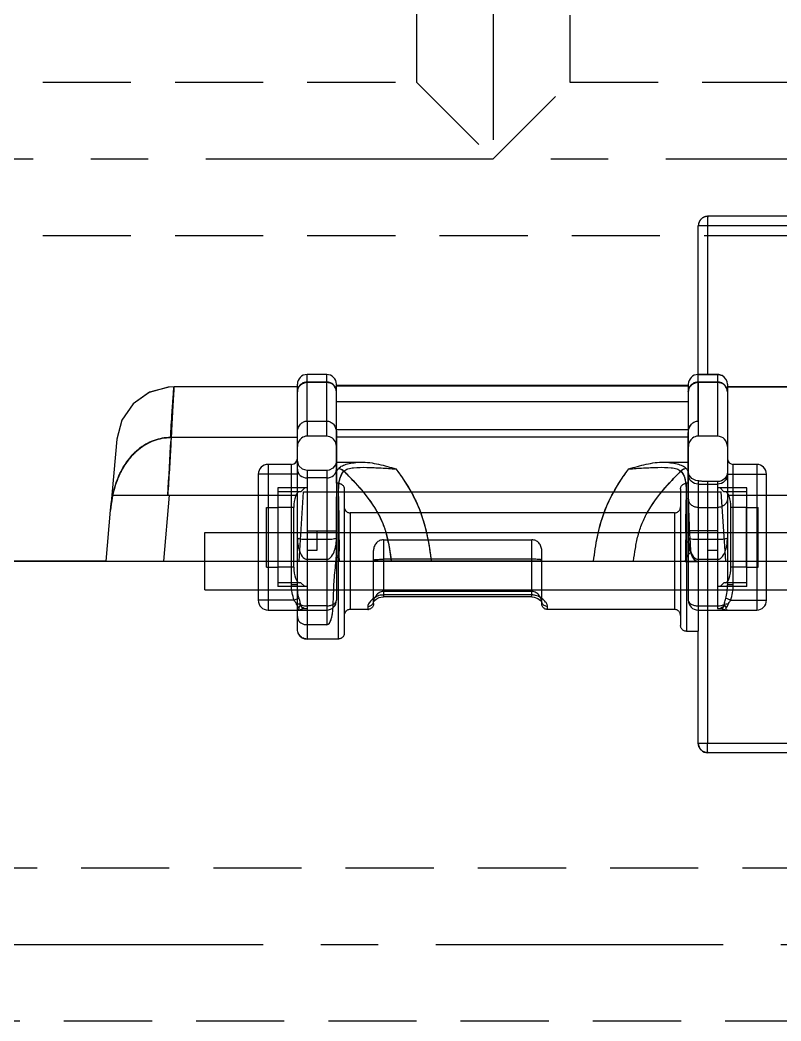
# Model space of a CAD drawing. Header units: millimetres. Extents: x 25970 to 27273, y -22508 to -21586.
# Drawn here: x 26646.9 to 26686.6, y -22243.1 to -22190.9 of the extents above; entities that cross this region are included whole.
import ezdxf

# ---------------------------------------------------------------- set-up
doc = ezdxf.new("R2010")
doc.units = ezdxf.units.MM
doc.header["$LTSCALE"] = 8
for name, pattern in [('CENTER', [2, 1.25, -0.25, 0.25, -0.25]), ('CENTER2', [1.125, 0.75, -0.125, 0.125, -0.125]), ('HIDDEN', [0.375, 0.25, -0.125])]:
    doc.linetypes.add(name, pattern=pattern)
for name, color, linetype in [('Cav-cor', 30, 'Continuous'), ('PIN', 5, 'Continuous'), ('PRODUCT', 1, 'Continuous'), ('WT', 4, 'Continuous')]:
    doc.layers.add(name, color=color, linetype=linetype)
doc.layers.add('dim', color=3, linetype='Continuous', lineweight=15)

# ---------------------------------------------------------------- blocks, each defined once
blk = doc.blocks.new('20160720.181624')
at = {"layer": 'PIN'}
for p, q in [((-4, -3.5), (-4, 3.5)), ((-4, 3.5), (0, 3.5)), ((-4, 3), (0, 3)), ((0, -3), (0, 3)), ((-62.049, 1.5), (-4.5, 1.5)), ((-62.049, -1.5), (-62.049, 1.5)), ((-62.049, -1.5), (-4.5, -1.5)), ((-4, -3), (0, -3)), ((-4, -3.5), (0, -3.5))]:
    blk.add_line(p, q, dxfattribs=at)
at = {"layer": 'PIN', "linetype": 'CENTER2'}
blk.add_line((-63.998, 0), (1.204, 0), dxfattribs=at)
at = {"layer": 'PIN'}
for centre, start, end in [((-4.5, 2), 270, 0), ((-4.5, -2), 0, 90)]:
    blk.add_arc(centre, 0.5, start, end, dxfattribs=at)
blk = doc.blocks.new('20160901.193409')
at = {"layer": 'Cav-cor', "color": 241}
for p, q in [((70.05, 20.958), (49.75, 20.958)), ((70.05, 20.958), (49.75, 20.958)), ((49.25, 10.27), (49.25, 20.458)), ((73.55, 20.458), (49.25, 20.458)), ((49.25, 10.27), (49.25, 20.458)), ((49.724, 20.458), (49.724, 12.701)), ((29.86, 12.702), (28.84, 12.702)), ((28.84, 10.27), (28.84, 12.702)), ((29.86, 10.27), (29.86, 12.702)), ((50.26, 12.702), (49.24, 12.702)), ((49.24, 12.307), (49.241, 12.702)), ((49.241, 12.702), (49.242, 12.694)), ((49.724, 12.701), (50.26, 12.701)), ((50.26, 12.702), (50.26, 12.701)), ((50.26, 12.702), (50.26, 9.481)), ((28.33, 12.06), (21.895, 12.06)), ((28.33, 9.658), (28.33, 12.192)), ((29.86, 12.307), (28.84, 12.307)), ((29.86, 12.28), (28.84, 12.28)), ((30.37, 9.658), (30.37, 12.192)), ((48.73, 12.119), (30.37, 12.119)), ((30.37, 12.111), (48.73, 12.111)), ((48.73, 12.192), (48.73, 9.658)), ((50.26, 12.307), (49.24, 12.307)), ((49.24, 12.307), (49.24, 10.27)), ((50.26, 12.28), (49.24, 12.28)), ((50.77, 12.192), (50.77, 7.621)), ((57.205, 12.06), (50.77, 12.06)), ((30.37, 11.285), (48.73, 11.285)), ((28.84, 10.27), (29.86, 10.27)), ((28.84, 10.27), (29.86, 10.27)), ((28.84, 10.27), (28.84, 9.481)), ((29.86, 9.481), (29.86, 10.27)), ((49.24, 10.27), (49.24, 9.481)), ((28.33, 9.41), (21.713, 9.41)), ((28.33, 9.41), (21.713, 9.41)), ((28.33, 9.41), (21.713, 9.41)), ((21.745, 9.417), (21.739, 9.307)), ((28.33, 9.41), (28.33, 9.658)), ((28.33, -0.593), (28.33, 9.658)), ((28.33, -0.593), (28.33, 9.41)), ((29.86, 9.481), (28.84, 9.481)), ((30.37, 9.832), (48.73, 9.832)), ((30.37, 7.021), (30.37, 9.658)), ((30.37, 9.658), (30.37, 3.402)), ((30.37, 9.448), (48.73, 9.448)), ((48.73, 7.021), (48.73, 9.658)), ((48.73, 9.658), (48.73, 7.021)), ((50.26, 9.481), (49.24, 9.481)), ((18.907, 9.321), (18.582, 5.613)), ((28.024, 8.007), (26.8, 8.007)), ((26.8, 8.007), (26.8, 0.408)), ((28.024, 1.722), (28.024, 8.007)), ((30.37, 8.133), (31.643, 8.133)), ((47.458, 8.133), (48.73, 8.133)), ((52.3, 8.007), (51.076, 8.007)), ((51.076, 1.722), (51.076, 8.007)), ((52.3, 8.007), (52.3, 0.408)), ((28.33, 7.497), (26.29, 7.497)), ((26.29, 7.497), (26.29, 0.918)), ((29.86, 7.693), (28.84, 7.693)), ((28.84, 7.693), (28.84, -1.105)), ((29.86, 7.693), (29.86, -0.358)), ((30.37, 7.46), (30.37, 7.641)), ((30.37, 7.261), (30.37, 7.46)), ((48.781, 7.445), (48.73, 7.663)), ((48.921, 7.269), (48.781, 7.445)), ((50.77, 7.621), (50.77, 1.722)), ((50.77, 7.497), (52.81, 7.497)), ((52.81, 0.918), (52.81, 7.497)), ((29.86, 7.303), (28.84, 7.303)), ((30.472, 7.021), (30.37, 7.021)), ((30.472, 7.021), (30.37, 7.021)), ((30.472, 6.977), (30.472, 7.021)), ((30.472, -1.105), (30.472, 6.977)), ((48.73, 7.021), (48.628, 7.021)), ((48.73, 7.021), (48.628, 7.021)), ((48.628, 7.021), (48.628, -0.699)), ((48.73, 7.021), (48.73, 6.829)), ((48.73, 6.829), (48.73, 3.985)), ((49.24, 6.983), (50.26, 6.983)), ((49.24, 6.983), (49.24, 0.408)), ((49.25, 7.158), (49.25, -0.698)), ((49.724, 7.114), (49.724, -6.542)), ((50.26, 7.111), (49.724, 7.114)), ((50.26, 7.111), (50.26, 0.481)), ((18.651, 6.398), (28.33, 6.398)), ((21.64, 6.398), (21.339, 2.958)), ((28.84, 6.783), (27.31, 6.783)), ((27.31, 6.783), (27.31, 1.632)), ((28.513, 6.579), (27.31, 6.579)), ((28.42, 2.958), (28.65, 6.579)), ((28.715, 6.783), (28.513, 6.579)), ((28.65, 6.579), (50.45, 6.579)), ((30.369, 6.007), (30.369, 6.312)), ((30.778, 6.714), (30.778, 5.79)), ((30.778, 6.714), (30.778, 5.79)), ((48.322, 6.714), (48.322, 5.79)), ((48.322, 6.714), (48.322, 5.79)), ((51.79, 6.783), (50.26, 6.783)), ((50.385, 6.783), (50.587, 6.579)), ((50.68, 2.958), (50.45, 6.579)), ((51.79, 6.579), (50.587, 6.579)), ((50.77, 6.398), (60.449, 6.398)), ((51.79, 1.632), (51.79, 6.783)), ((26.718, 5.763), (27.31, 5.763)), ((26.718, 2.652), (26.718, 5.763)), ((28.146, 5.763), (27.33, 5.763)), ((27.33, 2.652), (27.33, 5.763)), ((28.146, 2.652), (28.146, 5.763)), ((30.369, 5.696), (30.369, 6.007)), ((30.499, 5.84), (30.489, 6.214)), ((30.778, 5.79), (30.778, 5.433)), ((48.322, 5.79), (48.322, 5.432)), ((49.24, 5.76), (50.26, 5.76)), ((51.77, 5.763), (50.954, 5.763)), ((50.954, 2.652), (50.954, 5.763)), ((51.77, 2.652), (51.77, 5.763)), ((51.79, 5.763), (52.382, 5.763)), ((52.382, 2.652), (52.382, 5.763)), ((18.35, 2.958), (18.582, 5.613)), ((18.35, 2.958), (18.582, 5.613)), ((18.35, 2.958), (18.582, 5.613)), ((30.369, 5.462), (30.369, 5.696)), ((30.369, 4.786), (30.369, 5.462)), ((30.778, 5.433), (30.778, -0.798)), ((48.016, 5.481), (31.084, 5.481)), ((48.016, 5.481), (31.084, 5.481)), ((31.084, 5.481), (31.084, 0.435)), ((48.016, 5.481), (48.016, 0.435)), ((48.322, 5.432), (48.322, -0.392)), ((30.368, 4.071), (30.369, 4.786)), ((28.84, 4.539), (30.37, 4.539)), ((29.35, 4.539), (29.35, 3.519)), ((50.26, 4.539), (48.73, 4.539)), ((49.75, 3.519), (49.75, 4.539)), ((28.84, 4.104), (29.86, 4.104)), ((30.368, 3.298), (30.368, 4.071)), ((32.818, 4.071), (40.57, 4.071)), ((32.818, 4.071), (40.57, 4.071)), ((32.818, 4.07), (32.818, 1.1)), ((40.57, 1.1), (40.57, 4.072)), ((48.73, 3.985), (48.73, 0.918)), ((49.24, 4.104), (50.26, 4.104)), ((29.35, 3.519), (28.84, 3.519)), ((30.37, 3.402), (30.37, 0.918)), ((30.518, 3.218), (30.513, 3.478)), ((30.522, 2.986), (30.518, 3.218)), ((32.308, 0.745), (32.308, 3.512)), ((32.308, 0.745), (32.308, 3.508)), ((41.08, 0.745), (41.08, 3.512)), ((41.08, 0.745), (41.08, 3.508)), ((48.582, 3.218), (48.581, 3.132)), ((50.26, 3.519), (49.75, 3.519)), ((18.35, 2.958), (9.17, 2.958)), ((9.17, 2.958), (18.35, 2.958)), ((18.35, 2.958), (9.17, 2.958)), ((18.35, 2.958), (30.53, 2.958)), ((26.718, 2.652), (27.31, 2.652)), ((28.146, 2.652), (27.33, 2.652)), ((28.84, 3.055), (29.86, 3.055)), ((30.522, 2.958), (30.522, 2.986)), ((30.53, 2.958), (32.308, 2.958)), ((41.08, 2.958), (32.308, 2.958)), ((40.57, 3.06), (32.818, 3.06)), ((41.08, 2.958), (48.57, 2.958)), ((48.57, 2.958), (60.75, 2.958)), ((48.581, 3.132), (48.578, 2.988)), ((48.578, 2.988), (48.578, 2.958)), ((49.239, 2.921), (48.628, 2.921)), ((49.24, 3.055), (50.26, 3.055)), ((51.77, 2.652), (50.954, 2.652)), ((51.79, 2.652), (52.382, 2.652)), ((28.513, 1.836), (27.31, 1.836)), ((28.84, 1.632), (27.31, 1.632)), ((28.33, 1.722), (28.024, 1.722)), ((28.513, 1.836), (28.715, 1.632)), ((51.79, 1.632), (50.26, 1.632)), ((50.587, 1.836), (50.385, 1.632)), ((51.79, 1.836), (50.587, 1.836)), ((51.076, 1.722), (50.77, 1.722)), ((40.57, 1.379), (32.818, 1.379)), ((40.57, 1.194), (32.818, 1.194)), ((40.57, 1.1), (32.818, 1.1)), ((28.169, 0.918), (26.29, 0.918)), ((28.421, 1.019), (28.169, 0.918)), ((29.86, 0.623), (28.84, 0.623)), ((32.002, 0.597), (32.002, 0.434)), ((32.308, 0.88), (32.301, 0.835)), ((32.308, 0.745), (32.308, 0.745)), ((41.055, 0.876), (41.085, 0.836)), ((41.085, 0.836), (41.08, 0.88)), ((41.08, 0.745), (41.08, 0.745)), ((41.386, 0.435), (41.386, 0.597)), ((49.24, 0.623), (50.26, 0.623)), ((50.931, 0.918), (50.679, 1.019)), ((50.931, 0.918), (52.81, 0.918)), ((26.8, 0.408), (29.86, 0.408)), ((28.636, 0.481), (28.84, 0.481)), ((30.778, 0.126), (30.778, -0.798)), ((32.002, 0.435), (31.084, 0.435)), ((32.002, 0.435), (31.084, 0.435)), ((48.016, 0.435), (41.386, 0.435)), ((48.016, 0.435), (41.386, 0.435)), ((48.322, 0.126), (48.322, -0.392)), ((49.24, 0.408), (52.3, 0.408)), ((50.26, 0.481), (50.464, 0.481)), ((29.86, -0.358), (28.84, -0.358)), ((48.628, -0.699), (49.25, -0.699)), ((48.628, -0.699), (49.25, -0.699)), ((49.25, -0.698), (49.25, -0.699)), ((49.25, -6.542), (49.25, -0.699)), ((49.25, -6.542), (49.25, -0.699)), ((30.472, -1.105), (28.84, -1.105)), ((30.472, -1.105), (28.84, -1.105)), ((49.25, -6.542), (73.55, -6.542)), ((70.05, -7.042), (49.75, -7.042)), ((70.05, -7.042), (49.75, -7.042))]:
    blk.add_line(p, q, dxfattribs=at)
for points in [[(21.895, 12.06), (21.592, 12.044), (20.599, 11.765), (19.759, 11.166), (19.172, 10.318), (18.907, 9.321)], [(21.895, 12.06), (21.626, 12.047), (20.622, 11.776), (19.771, 11.178), (19.176, 10.326), (18.907, 9.321)], [(28.84, 7.693), (28.601, 7.753), (28.405, 7.937), (28.33, 8.194)], [(30.37, 8.202), (30.321, 7.985), (30.184, 7.809)], [(30.184, 7.809), (29.985, 7.709), (29.86, 7.693)], [(49.25, 7.157), (49.122, 7.171), (48.921, 7.269)], [(32.301, 0.835), (32.3, 0.832), (32.34, 0.884), (32.449, 0.975), (32.605, 1.058), (32.786, 1.099), (32.818, 1.1)], [(40.57, 1.1), (40.693, 1.086), (40.879, 1.013), (41.02, 0.911), (41.055, 0.876)]]:
    blk.add_lwpolyline(points, dxfattribs=at)
for centre, radius, start, end in [((49.75, 20.458), 0.5, 90, 180), ((28.84, 12.192), 0.51, 90, 180), ((29.86, 12.192), 0.51, 0, 90), ((49.24, 12.192), 0.51, 90, 180), ((50.26, 12.192), 0.51, 63.5992, 90), ((50.26, 12.191), 0.51, 0.0026, 63.5992), ((28.84, 11.737), 0.544, 90.0313, 106.8821), ((29.86, 11.737), 0.544, 73.119, 89.9687), ((49.24, 11.737), 0.544, 90.0313, 106.8821), ((50.26, 11.737), 0.544, 73.119, 89.9687), ((21.764, 6.757), 2.66, 109.8561, 117.0456), ((21.764, 6.758), 2.659, 109.8536, 117.0459), ((-247.676, 23.683), 269.798, 356.32666, 356.94549), ((26.8, 7.497), 0.51, 90, 180), ((28.024, 8.313), 0.306, 270, 0), ((51.076, 8.313), 0.306, 180, 270), ((52.3, 7.497), 0.51, 0, 90), ((23.419, 5.47), 4.808, 156.0761, 162.5221), ((31.481, 7.036), 0.955, 152.4265, 158.4014), ((30.358, 7.221), 0.595, 47.3142, 57.637), ((16.788, -6.401), 19.822, 44.4357, 45.1749), ((19.06, -4.179), 16.645, 43.0071, 44.4508), ((60.04, -4.179), 16.645, 135.5492, 136.993), ((62.312, -6.401), 19.822, 134.8251, 135.5643), ((48.742, 7.221), 0.595, 122.3543, 132.6786), ((382.985, 6.439), 352.616, 179.8664, 180.02066), ((-27.353, 4.407), 57.869, 1.06153, 1.41952), ((0.103, 4.888), 30.409, 0.4294, 1.1124), ((82.642, 4.84), 34.055, 178.9277, 179.5365), ((4.616, 4.935), 25.896, 359.6025, 0.4018), ((74.516, 4.935), 25.928, 179.6014, 180.3999), ((26.745, 2.693), 6.45, 12.3416, 14.9015), ((58.519, 4.1), 28.012, 180.05, 180.6846), ((78.193, 4.34), 47.688, 180.6901, 181.0346), ((25.46, 2.408), 7.766, 11.1538, 12.3721), ((20.555, 4.1), 28.039, 359.3134, 359.9468), ((23.192, 3.592), 7.184, 355.0326, 356.3805), ((25.525, 3.444), 4.846, 356.3853, 358.2643), ((26.612, 3.409), 3.758, 358.3055, 359.1068), ((27.013, 3.402), 3.357, 359.1093, 359.9933), ((50.542, 4.055), 1.815, 201.5749, 205.1502), ((49.261, 2.844), 0.695, 155.6078, 159.5051), ((26.8, 0.918), 0.51, 180, 270), ((29.251, 1.112), 0.891, 205.2832, 210.1684), ((26.66, 1.45), 1.984, 336.6513, 337.7899), ((29.86, 0.918), 0.51, 270, 0), ((32.038, 0.882), 0.27, 335.9564, 349.9296), ((32.045, 0.88), 0.263, 349.9316, 359.9546), ((49.24, 0.918), 0.51, 180, 270), ((50.451, 0.794), 0.368, 309.2061, 325.6119), ((52.3, 0.918), 0.51, 270, 0), ((32.002, 0.732), 0.297, 270.043, 278.1306), ((28.84, -0.596), 0.51, 209.8642, 269.959), ((49.75, -6.542), 0.5, 180, 270)]:
    blk.add_arc(centre, radius, start, end, dxfattribs=at)
for centre, major_axis, ratio, start_param, end_param in [((28.84, 8.938), (0, 0.543), 0.938721, 0, 0.619338), ((29.86, 8.938), (0, 0.543), 0.938721, 5.033074, 6.283185), ((49.24, 8.938), (0, 0.543), 0.938721, 0, 0.619338), ((50.26, 8.938), (0, 0.543), 0.938721, 4.712389, 6.283185), ((28.84, 8.938), (0, 0.543), 0.938721, 0.619338, 1.570796), ((29.86, 8.938), (0, 0.543), 0.938721, 4.712389, 5.033074), ((49.24, 8.938), (0, 0.543), 0.938721, 0.619338, 1.570796), ((28.44, 5.763), (0, 0.816), 0.359847, 0, 1.570796), ((50.66, 5.763), (0, 0.816), 0.359847, 4.712389, 6.283185), ((28.44, 2.652), (0, 0.816), 0.359847, 1.570796, 3.141593), ((50.66, 2.652), (0, 0.816), 0.359847, 3.141593, 4.712389)]:
    blk.add_ellipse(centre, major_axis=major_axis, ratio=ratio, start_param=start_param, end_param=end_param, dxfattribs=at)
for points in [[(49.75, 20.958), (49.457, 20.958), (49.25, 20.751), (49.25, 20.458)], [(49.75, -7.042), (49.457, -7.042), (49.25, -6.835), (49.25, -6.542)]]:
    blk.add_rational_spline(points, [1, 0.8047378541, 0.8047378541, 1], degree=3, dxfattribs=at)
for points, knots in [([(49.75, 20.958), (49.746, 20.958), (49.744, 20.939), (49.739, 20.916), (49.735, 20.868), (49.731, 20.807), (49.728, 20.732), (49.725, 20.614), (49.724, 20.522), (49.724, 20.458)], [0, 0, 0, 0, 0.021785, 0.079185, 0.17142, 0.295452, 0.446486, 0.619368, 1, 1, 1, 1]), ([(49.25, 12.694), (49.25, 12.695), (49.255, 12.696), (49.26, 12.697), (49.272, 12.697), (49.295, 12.698), (49.334, 12.699), (49.392, 12.7), (49.462, 12.701), (49.574, 12.701), (49.663, 12.701), (49.724, 12.701)], [0, 0, 0, 0, 0.005237, 0.019573, 0.043113, 0.075732, 0.167138, 0.290275, 0.440899, 0.613713, 1, 1, 1, 1]), ([(21.895, 12.06), (21.896, 12.055), (21.892, 12.036), (21.891, 11.991), (21.884, 11.912), (21.877, 11.793), (21.866, 11.629), (21.847, 11.307), (21.816, 10.761), (21.772, 9.936), (21.718, 8.902), (21.65, 7.698), (21.597, 6.844), (21.568, 6.398)], [0, 0, 0, 0, 0.00238, 0.010026, 0.023762, 0.044477, 0.073113, 0.110623, 0.215423, 0.362065, 0.547565, 0.763522, 1, 1, 1, 1]), ([(21.711, 9.392), (21.741, 9.841), (21.778, 10.441), (21.826, 11.15), (21.85, 11.487), (21.869, 11.726), (21.881, 11.893), (21.893, 11.996), (21.892, 12.046), (21.895, 12.06)], [0, 0, 0, 0, 0.505192, 0.674532, 0.79736, 0.883794, 0.944003, 0.984503, 1, 1, 1, 1]), ([(28.33, 11.802), (28.33, 11.876), (28.369, 12.03), (28.477, 12.146), (28.54, 12.189)], [0, 0, 0, 0, 0.49405, 1, 1, 1, 1]), ([(28.84, 12.307), (28.741, 12.307), (28.54, 12.248), (28.407, 12.086), (28.369, 11.995)], [0, 0, 0, 0, 0.501192, 1, 1, 1, 1]), ([(30.37, 11.802), (30.37, 11.899), (30.309, 12.1), (30.146, 12.231), (30.055, 12.269)], [0, 0, 0, 0, 0.498971, 1, 1, 1, 1]), ([(48.73, 11.802), (48.73, 11.876), (48.769, 12.03), (48.877, 12.146), (48.94, 12.189)], [0, 0, 0, 0, 0.49405, 1, 1, 1, 1]), ([(49.24, 12.307), (49.141, 12.307), (48.94, 12.248), (48.807, 12.086), (48.769, 11.995)], [0, 0, 0, 0, 0.501192, 1, 1, 1, 1]), ([(50.77, 11.802), (50.77, 11.899), (50.709, 12.1), (50.546, 12.231), (50.455, 12.269)], [0, 0, 0, 0, 0.498971, 1, 1, 1, 1]), ([(28.33, 9.658), (28.33, 9.74), (28.357, 9.902), (28.472, 10.105), (28.642, 10.239), (28.776, 10.27), (28.84, 10.27)], [0, 0, 0, 0, 0.283092, 0.545914, 0.782488, 1, 1, 1, 1]), ([(29.86, 10.27), (29.924, 10.27), (30.058, 10.239), (30.228, 10.106), (30.343, 9.902), (30.37, 9.741), (30.37, 9.658)], [0, 0, 0, 0, 0.217113, 0.453453, 0.716361, 1, 1, 1, 1]), ([(48.73, 9.658), (48.73, 9.742), (48.757, 9.905), (48.876, 10.11), (49.049, 10.243), (49.186, 10.271), (49.25, 10.27)], [0, 0, 0, 0, 0.283943, 0.546929, 0.78309, 1, 1, 1, 1]), ([(21.713, 9.41), (21.423, 9.41), (20.815, 9.3), (19.972, 8.806), (19.263, 7.985), (18.769, 6.884), (18.621, 6.052), (18.582, 5.613)], [0, 0, 0, 0, 0.161007, 0.336155, 0.533442, 0.755179, 1, 1, 1, 1]), ([(30.485, 7.8), (30.537, 7.86), (30.689, 7.96), (31.081, 8.08), (31.411, 8.115), (31.642, 8.133)], [0, 0, 0, 0, 0.194538, 0.430944, 1, 1, 1, 1]), ([(30.485, 7.8), (30.493, 7.81), (30.529, 7.848), (30.571, 7.879), (30.604, 7.901)], [0, 0, 0, 0, 0.239496, 1, 1, 1, 1]), ([(30.762, 7.659), (30.816, 7.718), (30.989, 7.797), (31.395, 7.859), (31.98, 7.861), (32.716, 7.826), (33.22, 7.791), (33.475, 7.772)], [0, 0, 0, 0, 0.087244, 0.196567, 0.449458, 0.721492, 1, 1, 1, 1]), ([(31.643, 8.133), (31.955, 8.133), (32.577, 8.038), (33.177, 7.865), (33.475, 7.772)], [0, 0, 0, 0, 0.499886, 1, 1, 1, 1]), ([(45.625, 7.772), (45.923, 7.865), (46.523, 8.038), (47.146, 8.133), (47.458, 8.133)], [0, 0, 0, 0, 0.500114, 1, 1, 1, 1]), ([(45.625, 7.772), (45.88, 7.791), (46.384, 7.826), (47.12, 7.861), (47.705, 7.859), (48.111, 7.797), (48.284, 7.718), (48.338, 7.659)], [0, 0, 0, 0, 0.278521, 0.5506, 0.803489, 0.912782, 1, 1, 1, 1]), ([(47.458, 8.133), (47.69, 8.115), (48.019, 8.08), (48.411, 7.96), (48.563, 7.86), (48.615, 7.8)], [0, 0, 0, 0, 0.569094, 0.805475, 1, 1, 1, 1]), ([(48.519, 7.885), (48.528, 7.879), (48.563, 7.854), (48.594, 7.824), (48.615, 7.8)], [0, 0, 0, 0, 0.259702, 1, 1, 1, 1]), ([(28.33, 7.766), (28.33, 7.705), (28.357, 7.581), (28.511, 7.375), (28.712, 7.303), (28.84, 7.303)], [0, 0, 0, 0, 0.242076, 0.488697, 1, 1, 1, 1]), ([(29.86, 7.303), (29.988, 7.303), (30.189, 7.375), (30.342, 7.581), (30.37, 7.705), (30.37, 7.766)], [0, 0, 0, 0, 0.51176, 0.759222, 1, 1, 1, 1]), ([(30.522, 2.958), (30.518, 3.195), (30.507, 3.664), (30.506, 4.355), (30.516, 5.018), (30.504, 5.647), (30.488, 6.237), (30.478, 6.703), (30.505, 7.05), (30.561, 7.349), (30.664, 7.556), (30.762, 7.659)], [0, 0, 0, 0, 0.149563, 0.295595, 0.435307, 0.567616, 0.692067, 0.807735, 0.861073, 0.910748, 1, 1, 1, 1]), ([(30.485, 7.8), (30.51, 7.796), (30.611, 7.769), (30.704, 7.712), (30.762, 7.659)], [0, 0, 0, 0, 0.244001, 1, 1, 1, 1]), ([(30.485, 7.8), (30.535, 7.791), (30.602, 7.768), (30.662, 7.733), (30.677, 7.724)], [0, 0, 0, 0, 0.744367, 1, 1, 1, 1]), ([(30.505, 7.02), (30.509, 7.053), (30.527, 7.177), (30.558, 7.301), (30.592, 7.387)], [0, 0, 0, 0, 0.261781, 1, 1, 1, 1]), ([(30.762, 7.659), (31.085, 7.337), (31.555, 6.84), (32.118, 6.122), (32.493, 5.551), (32.8, 4.941), (33.007, 4.292), (33.137, 3.627), (33.2, 3.181), (33.229, 2.958)], [0, 0, 0, 0, 0.251087, 0.376628, 0.502039, 0.627164, 0.751745, 0.875919, 1, 1, 1, 1]), ([(33.475, 7.772), (34, 7.079), (34.684, 5.937), (35.138, 4.251), (35.261, 3.389), (35.318, 2.958)], [0, 0, 0, 0, 0.50001, 0.750013, 1, 1, 1, 1]), ([(33.475, 7.772), (33.608, 7.596), (34.119, 6.883), (34.54, 6.099), (34.767, 5.482)], [0, 0, 0, 0, 0.250758, 1, 1, 1, 1]), ([(43.782, 2.958), (43.839, 3.389), (43.962, 4.251), (44.416, 5.937), (45.1, 7.079), (45.625, 7.772)], [0, 0, 0, 0, 0.249988, 0.499991, 1, 1, 1, 1]), ([(44.333, 5.482), (44.56, 6.099), (44.981, 6.883), (45.492, 7.596), (45.625, 7.772)], [0, 0, 0, 0, 0.749242, 1, 1, 1, 1]), ([(45.871, 2.958), (45.9, 3.181), (45.963, 3.627), (46.093, 4.292), (46.3, 4.941), (46.607, 5.551), (46.982, 6.122), (47.545, 6.84), (48.015, 7.337), (48.338, 7.659)], [0, 0, 0, 0, 0.124081, 0.248255, 0.372836, 0.497961, 0.623372, 0.748913, 1, 1, 1, 1]), ([(48.615, 7.8), (48.59, 7.795), (48.489, 7.769), (48.396, 7.712), (48.338, 7.659)], [0, 0, 0, 0, 0.243994, 1, 1, 1, 1]), ([(48.338, 7.659), (48.436, 7.556), (48.539, 7.349), (48.595, 7.05), (48.622, 6.703), (48.612, 6.237), (48.596, 5.647), (48.584, 5.018), (48.594, 4.355), (48.593, 3.664), (48.582, 3.195), (48.578, 2.958)], [0, 0, 0, 0, 0.089249, 0.138925, 0.192263, 0.307931, 0.432383, 0.564692, 0.704404, 0.850437, 1, 1, 1, 1]), ([(48.338, 7.659), (48.356, 7.64), (48.425, 7.559), (48.477, 7.465), (48.506, 7.391)], [0, 0, 0, 0, 0.245103, 1, 1, 1, 1]), ([(48.615, 7.8), (48.565, 7.791), (48.498, 7.768), (48.438, 7.733), (48.423, 7.724)], [0, 0, 0, 0, 0.744362, 1, 1, 1, 1]), ([(48.506, 7.391), (48.518, 7.363), (48.559, 7.244), (48.583, 7.119), (48.594, 7.024)], [0, 0, 0, 0, 0.238948, 1, 1, 1, 1]), ([(49.24, 6.983), (49.11, 6.983), (48.841, 7.087), (48.73, 7.355), (48.73, 7.483)], [0, 0, 0, 0, 0.503426, 1, 1, 1, 1]), ([(50.77, 7.621), (50.77, 7.491), (50.662, 7.219), (50.39, 7.11), (50.26, 7.111)], [0, 0, 0, 0, 0.500348, 1, 1, 1, 1]), ([(50.77, 7.483), (50.77, 7.355), (50.659, 7.087), (50.39, 6.983), (50.26, 6.983)], [0, 0, 0, 0, 0.496574, 1, 1, 1, 1]), ([(30.472, 7.021), (30.525, 7.021), (30.632, 6.992), (30.749, 6.875), (30.778, 6.767), (30.778, 6.714)], [0, 0, 0, 0, 0.33213, 0.665302, 1, 1, 1, 1]), ([(30.484, 6.612), (30.484, 6.647), (30.486, 6.783), (30.493, 6.92), (30.505, 7.02)], [0, 0, 0, 0, 0.258595, 1, 1, 1, 1]), ([(48.322, 6.714), (48.322, 6.767), (48.351, 6.875), (48.468, 6.992), (48.575, 7.021), (48.628, 7.021)], [0, 0, 0, 0, 0.334453, 0.667636, 1, 1, 1, 1]), ([(48.594, 7.024), (48.598, 6.991), (48.612, 6.854), (48.616, 6.716), (48.616, 6.611)], [0, 0, 0, 0, 0.240981, 1, 1, 1, 1]), ([(49.242, 7.153), (49.242, 7.134), (49.238, 7.077), (49.24, 7.02), (49.24, 6.983)], [0, 0, 0, 0, 0.338036, 1, 1, 1, 1]), ([(49.724, 7.114), (49.663, 7.115), (49.574, 7.117), (49.462, 7.123), (49.391, 7.129), (49.335, 7.135), (49.289, 7.14), (49.268, 7.147), (49.25, 7.149), (49.25, 7.152)], [0, 0, 0, 0, 0.384818, 0.557018, 0.707241, 0.830307, 0.922062, 0.979086, 1, 1, 1, 1]), ([(30.489, 6.214), (30.488, 6.248), (30.485, 6.38), (30.483, 6.513), (30.484, 6.612)], [0, 0, 0, 0, 0.255194, 1, 1, 1, 1]), ([(48.616, 6.611), (48.616, 6.579), (48.616, 6.445), (48.613, 6.311), (48.611, 6.21)], [0, 0, 0, 0, 0.244516, 1, 1, 1, 1]), ([(30.778, 5.79), (30.778, 5.736), (30.807, 5.628), (30.924, 5.51), (31.031, 5.481), (31.084, 5.481)], [0, 0, 0, 0, 0.335877, 0.669123, 1, 1, 1, 1]), ([(48.016, 5.481), (48.069, 5.481), (48.176, 5.51), (48.293, 5.628), (48.322, 5.737), (48.322, 5.79)], [0, 0, 0, 0, 0.331113, 0.664377, 1, 1, 1, 1]), ([(48.611, 6.21), (48.609, 6.151), (48.603, 5.907), (48.597, 5.662), (48.593, 5.477)], [0, 0, 0, 0, 0.242849, 1, 1, 1, 1]), ([(48.73, 6.256), (48.73, 5.995), (48.743, 5.45), (48.767, 4.905), (48.782, 4.622)], [0, 0, 0, 0, 0.480021, 1, 1, 1, 1]), ([(48.73, 6.256), (48.73, 6.128), (48.738, 5.583), (48.76, 5.038), (48.782, 4.622)], [0, 0, 0, 0, 0.235282, 1, 1, 1, 1]), ([(49.24, 5.76), (49.174, 5.76), (49.042, 5.783), (48.872, 5.886), (48.757, 6.042), (48.73, 6.168), (48.73, 6.229)], [0, 0, 0, 0, 0.259438, 0.513451, 0.759588, 1, 1, 1, 1]), ([(50.77, 6.229), (50.77, 6.168), (50.743, 6.042), (50.628, 5.886), (50.458, 5.783), (50.326, 5.76), (50.26, 5.76)], [0, 0, 0, 0, 0.240412, 0.486549, 0.740562, 1, 1, 1, 1]), ([(30.368, 4.071), (30.368, 4.191), (30.368, 4.658), (30.37, 5.125), (30.37, 5.471)], [0, 0, 0, 0, 0.257891, 1, 1, 1, 1]), ([(32.517, 5.481), (32.617, 5.303), (32.798, 4.937), (32.926, 4.548), (32.978, 4.352)], [0, 0, 0, 0, 0.500999, 1, 1, 1, 1]), ([(43.782, 2.958), (43.839, 3.386), (43.96, 4.24), (44.184, 5.077), (44.333, 5.482)], [0, 0, 0, 0, 0.499984, 1, 1, 1, 1]), ([(30.506, 4.076), (30.506, 4.133), (30.507, 4.36), (30.51, 4.586), (30.512, 4.755)], [0, 0, 0, 0, 0.254279, 1, 1, 1, 1]), ([(48.589, 4.754), (48.589, 4.698), (48.591, 4.472), (48.594, 4.245), (48.594, 4.074)], [0, 0, 0, 0, 0.245619, 1, 1, 1, 1]), ([(48.782, 4.622), (48.788, 4.522), (48.81, 4.11), (48.838, 3.699), (48.854, 3.388)], [0, 0, 0, 0, 0.243482, 1, 1, 1, 1]), ([(28.33, 4.178), (28.33, 4.068), (28.346, 3.843), (28.426, 3.445), (28.631, 3.055), (28.84, 3.055)], [0, 0, 0, 0, 0.256511, 0.513008, 1, 1, 1, 1]), ([(28.33, 4.178), (28.33, 4.167), (28.369, 4.146), (28.445, 4.13), (28.612, 4.107), (28.749, 4.104), (28.84, 4.104)], [0, 0, 0, 0, 0.059927, 0.203871, 0.48012, 1, 1, 1, 1]), ([(29.86, 4.104), (29.951, 4.104), (30.088, 4.107), (30.256, 4.13), (30.331, 4.146), (30.37, 4.167), (30.37, 4.178)], [0, 0, 0, 0, 0.519908, 0.796136, 0.940076, 1, 1, 1, 1]), ([(29.86, 3.055), (30.069, 3.055), (30.274, 3.445), (30.354, 3.843), (30.37, 4.068), (30.37, 4.178)], [0, 0, 0, 0, 0.487004, 0.743495, 1, 1, 1, 1]), ([(32.818, 4.071), (32.751, 4.071), (32.615, 4.042), (32.443, 3.918), (32.331, 3.729), (32.308, 3.582), (32.308, 3.508)], [0, 0, 0, 0, 0.237954, 0.481501, 0.736327, 1, 1, 1, 1]), ([(41.08, 3.508), (41.08, 3.583), (41.057, 3.73), (40.945, 3.919), (40.773, 4.042), (40.637, 4.071), (40.57, 4.071)], [0, 0, 0, 0, 0.266549, 0.519599, 0.761612, 1, 1, 1, 1]), ([(48.73, 4.178), (48.73, 4.167), (48.769, 4.146), (48.844, 4.13), (49.012, 4.107), (49.149, 4.104), (49.24, 4.104)], [0, 0, 0, 0, 0.059924, 0.203864, 0.480092, 1, 1, 1, 1]), ([(48.73, 4.178), (48.73, 4.068), (48.746, 3.843), (48.826, 3.445), (49.031, 3.055), (49.24, 3.055)], [0, 0, 0, 0, 0.256505, 0.512996, 1, 1, 1, 1]), ([(48.854, 3.388), (48.835, 3.436), (48.768, 3.628), (48.73, 3.833), (48.73, 3.985)], [0, 0, 0, 0, 0.253007, 1, 1, 1, 1]), ([(50.26, 4.104), (50.351, 4.104), (50.488, 4.107), (50.655, 4.13), (50.731, 4.146), (50.77, 4.167), (50.77, 4.178)], [0, 0, 0, 0, 0.51988, 0.796129, 0.940073, 1, 1, 1, 1]), ([(50.26, 3.055), (50.469, 3.055), (50.674, 3.445), (50.754, 3.843), (50.77, 4.068), (50.77, 4.178)], [0, 0, 0, 0, 0.486992, 0.743489, 1, 1, 1, 1]), ([(48.854, 3.388), (48.827, 3.377), (48.727, 3.315), (48.664, 3.21), (48.628, 3.131)], [0, 0, 0, 0, 0.251452, 1, 1, 1, 1]), ([(49.239, 2.921), (49.197, 2.919), (49.113, 2.964), (49, 3.091), (48.936, 3.206), (48.899, 3.284)], [0, 0, 0, 0, 0.24813, 0.498893, 1, 1, 1, 1]), ([(29.86, -0.358), (29.975, -0.358), (30.081, -0.144), (30.135, 0.07), (30.177, 0.319), (30.201, 0.649), (30.22, 1.231), (30.241, 2.01), (30.32, 2.643), (30.348, 2.97)], [0, 0, 0, 0, 0.100731, 0.15126, 0.204308, 0.318386, 0.442337, 0.712812, 1, 1, 1, 1]), ([(32.308, 3.016), (32.308, 3.02), (32.325, 3.028), (32.351, 3.034), (32.4, 3.042), (32.491, 3.051), (32.633, 3.058), (32.753, 3.06), (32.818, 3.06)], [0, 0, 0, 0, 0.025392, 0.083896, 0.176565, 0.300157, 0.621516, 1, 1, 1, 1]), ([(41.08, 3.016), (41.08, 3.02), (41.063, 3.028), (41.037, 3.034), (40.988, 3.042), (40.897, 3.051), (40.755, 3.058), (40.635, 3.06), (40.57, 3.06)], [0, 0, 0, 0, 0.025392, 0.083896, 0.176565, 0.300157, 0.621516, 1, 1, 1, 1]), ([(32.818, 1.379), (32.743, 1.379), (32.598, 1.326), (32.447, 1.183), (32.347, 1.035), (32.308, 0.928), (32.308, 0.88)], [0, 0, 0, 0, 0.29682, 0.571368, 0.811832, 1, 1, 1, 1]), ([(32.458, 1.107), (32.445, 1.1), (32.393, 1.073), (32.343, 1.041), (32.308, 1.016)], [0, 0, 0, 0, 0.25912, 1, 1, 1, 1]), ([(32.818, 1.194), (32.786, 1.194), (32.662, 1.186), (32.541, 1.147), (32.458, 1.107)], [0, 0, 0, 0, 0.258754, 1, 1, 1, 1]), ([(41.08, 0.88), (41.08, 0.928), (41.041, 1.034), (40.942, 1.182), (40.79, 1.326), (40.645, 1.379), (40.57, 1.379)], [0, 0, 0, 0, 0.188077, 0.428532, 0.703111, 1, 1, 1, 1]), ([(40.93, 1.107), (40.917, 1.113), (40.861, 1.139), (40.803, 1.159), (40.759, 1.17)], [0, 0, 0, 0, 0.243392, 1, 1, 1, 1]), ([(41.08, 1.016), (41.069, 1.024), (41.021, 1.058), (40.97, 1.087), (40.93, 1.107)], [0, 0, 0, 0, 0.240947, 1, 1, 1, 1]), ([(28.29, 0.7), (28.283, 0.719), (28.25, 0.796), (28.203, 0.865), (28.169, 0.918)], [0, 0, 0, 0, 0.240499, 1, 1, 1, 1]), ([(28.496, 0.7), (28.481, 0.704), (28.413, 0.714), (28.343, 0.709), (28.29, 0.7)], [0, 0, 0, 0, 0.219107, 1, 1, 1, 1]), ([(28.29, 0.7), (28.293, 0.689), (28.309, 0.646), (28.331, 0.604), (28.353, 0.578)], [0, 0, 0, 0, 0.261504, 1, 1, 1, 1]), ([(28.417, 0.511), (28.431, 0.55), (28.453, 0.6), (28.475, 0.651), (28.481, 0.664)], [0, 0, 0, 0, 0.742, 1, 1, 1, 1]), ([(28.496, 0.7), (28.493, 0.726), (28.474, 0.834), (28.444, 0.939), (28.421, 1.019)], [0, 0, 0, 0, 0.238801, 1, 1, 1, 1]), ([(28.476, 0.671), (28.496, 0.642), (28.546, 0.59), (28.661, 0.508), (28.77, 0.481), (28.84, 0.481)], [0, 0, 0, 0, 0.25097, 0.50217, 1, 1, 1, 1]), ([(28.496, 0.7), (28.52, 0.688), (28.629, 0.641), (28.749, 0.623), (28.84, 0.623)], [0, 0, 0, 0, 0.231376, 1, 1, 1, 1]), ([(29.86, 0.623), (29.925, 0.623), (30.051, 0.637), (30.215, 0.697), (30.335, 0.789), (30.37, 0.878), (30.37, 0.918)], [0, 0, 0, 0, 0.307262, 0.584682, 0.813346, 1, 1, 1, 1]), ([(32.002, 0.597), (32.061, 0.597), (32.179, 0.628), (32.262, 0.72), (32.285, 0.772)], [0, 0, 0, 0, 0.509702, 1, 1, 1, 1]), ([(32.308, 0.745), (32.308, 0.691), (32.279, 0.582), (32.162, 0.464), (32.055, 0.435), (32.002, 0.435)], [0, 0, 0, 0, 0.336786, 0.669855, 1, 1, 1, 1]), ([(32.308, 1.016), (32.232, 0.961), (32.113, 0.85), (32.023, 0.709), (32.008, 0.643)], [0, 0, 0, 0, 0.580591, 1, 1, 1, 1]), ([(41.327, 0.762), (41.313, 0.784), (41.244, 0.88), (41.156, 0.961), (41.08, 1.016)], [0, 0, 0, 0, 0.216107, 1, 1, 1, 1]), ([(41.386, 0.435), (41.333, 0.435), (41.226, 0.464), (41.109, 0.582), (41.08, 0.691), (41.08, 0.745)], [0, 0, 0, 0, 0.330359, 0.663458, 1, 1, 1, 1]), ([(41.386, 0.597), (41.327, 0.597), (41.209, 0.628), (41.126, 0.72), (41.103, 0.772)], [0, 0, 0, 0, 0.509702, 1, 1, 1, 1]), ([(41.386, 0.597), (41.386, 0.609), (41.379, 0.668), (41.352, 0.723), (41.327, 0.762)], [0, 0, 0, 0, 0.212054, 1, 1, 1, 1]), ([(48.73, 0.918), (48.73, 0.878), (48.765, 0.789), (48.885, 0.697), (49.049, 0.637), (49.175, 0.623), (49.24, 0.623)], [0, 0, 0, 0, 0.186654, 0.415318, 0.692738, 1, 1, 1, 1]), ([(50.26, 0.623), (50.291, 0.623), (50.409, 0.629), (50.527, 0.66), (50.604, 0.7)], [0, 0, 0, 0, 0.265175, 1, 1, 1, 1]), ([(50.26, 0.481), (50.33, 0.481), (50.473, 0.517), (50.583, 0.614), (50.623, 0.672)], [0, 0, 0, 0, 0.499507, 1, 1, 1, 1]), ([(50.604, 0.7), (50.607, 0.726), (50.626, 0.834), (50.656, 0.939), (50.679, 1.019)], [0, 0, 0, 0, 0.238713, 1, 1, 1, 1]), ([(50.81, 0.7), (50.792, 0.704), (50.723, 0.712), (50.653, 0.712), (50.604, 0.7)], [0, 0, 0, 0, 0.275322, 1, 1, 1, 1]), ([(50.619, 0.664), (50.625, 0.651), (50.647, 0.6), (50.67, 0.549), (50.683, 0.51)], [0, 0, 0, 0, 0.258085, 1, 1, 1, 1]), ([(50.755, 0.586), (50.76, 0.595), (50.783, 0.631), (50.8, 0.67), (50.81, 0.7)], [0, 0, 0, 0, 0.23967, 1, 1, 1, 1]), ([(50.81, 0.7), (50.817, 0.719), (50.85, 0.796), (50.896, 0.866), (50.931, 0.918)], [0, 0, 0, 0, 0.240571, 1, 1, 1, 1]), ([(28.33, 0.077), (28.33, -0.008), (28.397, -0.191), (28.557, -0.294), (28.645, -0.325)], [0, 0, 0, 0, 0.479146, 1, 1, 1, 1]), ([(28.417, 0.511), (28.408, 0.484), (28.39, 0.448), (28.359, 0.416), (28.345, 0.408), (28.339, 0.408)], [0, 0, 0, 0, 0.652335, 0.867946, 1, 1, 1, 1]), ([(28.636, 0.481), (28.6, 0.461), (28.532, 0.428), (28.458, 0.408), (28.424, 0.408)], [0, 0, 0, 0, 0.554204, 1, 1, 1, 1]), ([(31.084, 0.435), (31.031, 0.435), (30.924, 0.406), (30.807, 0.288), (30.778, 0.18), (30.778, 0.126)], [0, 0, 0, 0, 0.330877, 0.664123, 1, 1, 1, 1]), ([(48.322, 0.126), (48.322, 0.179), (48.293, 0.288), (48.176, 0.406), (48.069, 0.435), (48.016, 0.435)], [0, 0, 0, 0, 0.335623, 0.668887, 1, 1, 1, 1]), ([(50.676, 0.408), (50.642, 0.408), (50.568, 0.428), (50.5, 0.461), (50.464, 0.481)], [0, 0, 0, 0, 0.445796, 1, 1, 1, 1]), ([(50.761, 0.408), (50.755, 0.408), (50.741, 0.416), (50.711, 0.447), (50.693, 0.482), (50.684, 0.509)], [0, 0, 0, 0, 0.132449, 0.348165, 1, 1, 1, 1]), ([(48.628, -0.699), (48.575, -0.699), (48.467, -0.67), (48.351, -0.553), (48.322, -0.445), (48.322, -0.392)], [0, 0, 0, 0, 0.332629, 0.665737, 1, 1, 1, 1]), ([(28.84, -1.105), (28.752, -1.105), (28.573, -1.057), (28.378, -0.861), (28.33, -0.681), (28.33, -0.593)], [0, 0, 0, 0, 0.332284, 0.665446, 1, 1, 1, 1]), ([(30.778, -0.798), (30.778, -0.851), (30.749, -0.959), (30.632, -1.076), (30.525, -1.105), (30.472, -1.105)], [0, 0, 0, 0, 0.334698, 0.66787, 1, 1, 1, 1]), ([(49.75, -7.042), (49.746, -7.042), (49.744, -7.023), (49.739, -7), (49.735, -6.952), (49.731, -6.891), (49.728, -6.816), (49.725, -6.698), (49.724, -6.606), (49.724, -6.542)], [0, 0, 0, 0, 0.021826, 0.079298, 0.171547, 0.295581, 0.446594, 0.619418, 1, 1, 1, 1])]:
    blk.add_open_spline(points, degree=3, knots=knots, dxfattribs=at)
for points in [[(50.26, 12.701), (50.338, 12.701), (50.417, 12.683), (50.487, 12.648)], [(28.54, 12.189), (28.584, 12.218), (28.632, 12.242), (28.682, 12.257)], [(30.055, 12.269), (29.994, 12.294), (29.926, 12.307), (29.86, 12.307)], [(30.16, 12.189), (30.116, 12.218), (30.068, 12.242), (30.018, 12.257)], [(30.276, 12.078), (30.244, 12.121), (30.204, 12.159), (30.16, 12.189)], [(30.34, 11.964), (30.324, 12.005), (30.302, 12.044), (30.276, 12.078)], [(48.94, 12.189), (48.984, 12.218), (49.032, 12.242), (49.082, 12.257)], [(50.455, 12.269), (50.394, 12.294), (50.326, 12.307), (50.26, 12.307)], [(50.56, 12.189), (50.516, 12.218), (50.468, 12.242), (50.418, 12.257)], [(50.676, 12.078), (50.644, 12.121), (50.604, 12.159), (50.56, 12.189)], [(50.74, 11.964), (50.724, 12.005), (50.702, 12.044), (50.676, 12.078)], [(57.206, 12.051), (55.06, 12.048), (52.915, 12.044), (50.77, 12.04)], [(28.369, 11.995), (28.343, 11.934), (28.33, 11.867), (28.33, 11.802)], [(30.37, 11.802), (30.37, 11.857), (30.359, 11.913), (30.34, 11.964)], [(48.769, 11.995), (48.743, 11.934), (48.73, 11.867), (48.73, 11.802)], [(50.77, 11.802), (50.77, 11.857), (50.759, 11.913), (50.74, 11.964)], [(28.33, 9.658), (28.33, 9.747), (28.36, 9.908), (28.48, 10.115), (28.652, 10.242), (28.774, 10.27), (28.84, 10.27)], [(29.86, 10.27), (29.925, 10.27), (30.048, 10.242), (30.22, 10.116), (30.34, 9.909), (30.37, 9.747), (30.37, 9.658)], [(48.73, 9.658), (48.73, 9.748), (48.76, 9.912), (48.884, 10.121), (49.06, 10.246), (49.184, 10.271), (49.25, 10.27)], [(18.582, 5.613), (18.624, 6.086), (18.79, 6.953), (19.306, 8.055), (20.027, 8.851), (20.861, 9.313), (21.424, 9.41), (21.713, 9.41)], [(21.713, 9.41), (21.422, 9.41), (20.856, 9.312), (20.02, 8.845), (19.299, 8.044), (18.787, 6.94), (18.623, 6.081), (18.582, 5.613)], [(20.86, 9.259), (21.132, 9.357), (21.424, 9.41), (21.713, 9.41)], [(21.713, 9.41), (21.424, 9.41), (21.132, 9.357), (20.86, 9.259)], [(20.042, 8.792), (20.201, 8.921), (20.373, 9.034), (20.554, 9.127)], [(20.554, 9.127), (20.373, 9.034), (20.201, 8.921), (20.042, 8.792)], [(19.337, 7.998), (19.445, 8.164), (19.566, 8.322), (19.699, 8.468)], [(19.699, 8.468), (19.566, 8.322), (19.445, 8.164), (19.337, 7.998)], [(19.699, 8.468), (19.806, 8.584), (19.92, 8.693), (20.042, 8.792)], [(20.042, 8.792), (19.92, 8.693), (19.806, 8.584), (19.699, 8.468)], [(19.024, 7.42), (19.113, 7.62), (19.217, 7.815), (19.337, 7.998)], [(19.337, 7.998), (19.217, 7.815), (19.113, 7.62), (19.024, 7.42)], [(30.37, 7.633), (30.402, 7.692), (30.44, 7.749), (30.485, 7.8)], [(30.37, 7.633), (30.402, 7.692), (30.44, 7.749), (30.485, 7.8)], [(30.634, 7.478), (30.668, 7.543), (30.711, 7.605), (30.762, 7.659)], [(48.615, 7.8), (48.66, 7.749), (48.698, 7.692), (48.73, 7.633)], [(30.472, 7.021), (30.53, 7.021), (30.63, 6.993), (30.75, 6.873), (30.778, 6.772), (30.778, 6.714)], [(30.472, 7.021), (30.525, 7.021), (30.579, 7.006), (30.625, 6.98)], [(31.232, 7.174), (31.715, 6.656), (32.171, 6.099), (32.517, 5.481)], [(46.583, 5.481), (46.929, 6.099), (47.385, 6.656), (47.868, 7.174)], [(48.322, 6.714), (48.322, 6.772), (48.35, 6.873), (48.47, 6.993), (48.57, 7.021), (48.628, 7.021)], [(30.778, 5.79), (30.778, 5.731), (30.806, 5.63), (30.927, 5.509), (31.026, 5.481), (31.084, 5.481)], [(48.016, 5.481), (48.074, 5.481), (48.174, 5.509), (48.294, 5.63), (48.322, 5.731), (48.322, 5.79)], [(34.767, 5.482), (34.935, 5.025), (35.056, 4.55), (35.147, 4.072)], [(32.818, 4.071), (32.748, 4.071), (32.619, 4.043), (32.446, 3.922), (32.332, 3.731), (32.308, 3.587), (32.308, 3.508)], [(33.08, 3.91), (33.11, 3.755), (33.136, 3.599), (33.16, 3.443)], [(35.147, 4.072), (35.216, 3.703), (35.269, 3.33), (35.318, 2.958)], [(41.08, 3.508), (41.08, 3.588), (41.055, 3.734), (40.941, 3.923), (40.77, 4.043), (40.641, 4.071), (40.57, 4.071)], [(48.592, 3.764), (48.589, 3.582), (48.586, 3.4), (48.582, 3.218)], [(30.425, 3.221), (30.408, 3.248), (30.389, 3.274), (30.368, 3.298)], [(30.472, 3.131), (30.458, 3.162), (30.442, 3.192), (30.425, 3.221)], [(33.16, 3.443), (33.185, 3.282), (33.208, 3.12), (33.229, 2.958)], [(30.491, 3.084), (30.485, 3.1), (30.479, 3.116), (30.472, 3.131)], [(30.53, 2.958), (30.519, 3), (30.507, 3.043), (30.491, 3.084)], [(48.628, 3.131), (48.598, 3.064), (48.577, 2.994), (48.559, 2.923)], [(48.628, 2.921), (48.605, 2.921), (48.582, 2.922), (48.559, 2.923)], [(48.61, 3.087), (48.594, 3.045), (48.581, 3.002), (48.569, 2.958)], [(28.169, 0.918), (28.068, 1.171), (28.024, 1.45), (28.024, 1.722)], [(28.421, 1.019), (28.356, 1.246), (28.33, 1.485), (28.33, 1.722)], [(50.679, 1.019), (50.744, 1.246), (50.77, 1.485), (50.77, 1.722)], [(50.931, 0.918), (51.032, 1.171), (51.076, 1.45), (51.076, 1.722)], [(40.759, 1.17), (40.697, 1.186), (40.633, 1.194), (40.57, 1.194)], [(28.353, 0.578), (28.371, 0.553), (28.393, 0.531), (28.417, 0.511)], [(28.445, 0.731), (28.462, 0.72), (28.479, 0.71), (28.496, 0.7)], [(28.476, 0.671), (28.518, 0.6), (28.57, 0.531), (28.636, 0.481)], [(32.308, 0.745), (32.308, 0.686), (32.28, 0.584), (32.159, 0.463), (32.06, 0.435), (32.002, 0.435)], [(32.008, 0.643), (32.004, 0.628), (32.002, 0.612), (32.002, 0.597)], [(32.267, 0.589), (32.24, 0.543), (32.2, 0.503), (32.154, 0.476)], [(32.308, 0.745), (32.308, 0.691), (32.293, 0.636), (32.267, 0.589)], [(41.103, 0.772), (41.088, 0.805), (41.08, 0.843), (41.08, 0.88)], [(41.386, 0.435), (41.328, 0.435), (41.229, 0.463), (41.108, 0.584), (41.08, 0.686), (41.08, 0.745)], [(41.121, 0.589), (41.095, 0.636), (41.08, 0.691), (41.08, 0.745)], [(50.623, 0.672), (50.581, 0.6), (50.53, 0.531), (50.464, 0.481)], [(50.617, 0.666), (50.613, 0.678), (50.609, 0.689), (50.604, 0.7)], [(31.084, 0.435), (31.026, 0.435), (30.927, 0.407), (30.806, 0.286), (30.778, 0.185), (30.778, 0.126)], [(32.154, 0.476), (32.121, 0.457), (32.082, 0.443), (32.044, 0.438)], [(48.322, 0.126), (48.322, 0.185), (48.294, 0.286), (48.174, 0.407), (48.074, 0.435), (48.016, 0.435)], [(28.645, -0.325), (28.707, -0.347), (28.774, -0.358), (28.84, -0.358)], [(48.628, -0.699), (48.57, -0.699), (48.47, -0.671), (48.35, -0.551), (48.322, -0.45), (48.322, -0.392)], [(28.84, -1.105), (28.744, -1.105), (28.577, -1.058), (28.377, -0.858), (28.33, -0.69), (28.33, -0.593)], [(28.399, -0.849), (28.355, -0.773), (28.33, -0.681), (28.33, -0.593)], [(30.778, -0.798), (30.778, -0.856), (30.75, -0.957), (30.63, -1.077), (30.53, -1.105), (30.472, -1.105)]]:
    blk.add_open_spline(points, degree=3, dxfattribs=at)

msp = doc.modelspace()

# ---------------------------------------------------------------- linework, layer by layer
at = {"layer": 'Cav-cor', "color": 241}
msp.add_line((26536.607, -22219.141), (26706.607, -22219.141), dxfattribs=at)
at = {"layer": 'WT', "color": 125, "linetype": 'HIDDEN', "ltscale": 2.3}
for p, q in [((26675.607, -22156.141), (26675.607, -22194.141)), ((26667.607, -22162.141), (26667.607, -22194.141)), ((26544.607, -22194.141), (26667.607, -22194.141)), ((26667.607, -22194.141), (26671.607, -22198.141)), ((26671.607, -22198.141), (26675.607, -22194.141)), ((26675.607, -22194.141), (26698.607, -22194.141)), ((26544.607, -22202.141), (26698.607, -22202.141)), ((26546.607, -22235.141), (26698.607, -22235.141)), ((26552.607, -22243.141), (26690.607, -22243.141))]:
    msp.add_line(p, q, dxfattribs=at)
at = {"layer": 'WT', "color": 125, "linetype": 'CENTER', "ltscale": 1.5}
for p, q in [((26671.607, -22158.141), (26671.607, -22198.141)), ((26536.607, -22198.141), (26706.607, -22198.141)), ((26548.607, -22239.141), (26706.607, -22239.141))]:
    msp.add_line(p, q, dxfattribs=at)

# ---------------------------------------------------------------- block references
at = {"layer": 'dim'}
msp.add_blockref('20160901.193409', (26633.057, -22222.099), dxfattribs=at)
at = {"layer": 'PRODUCT'}
msp.add_blockref('20160720.181624', (26718.607, -22219.141), dxfattribs=at)

doc.saveas('drawing.dxf')
